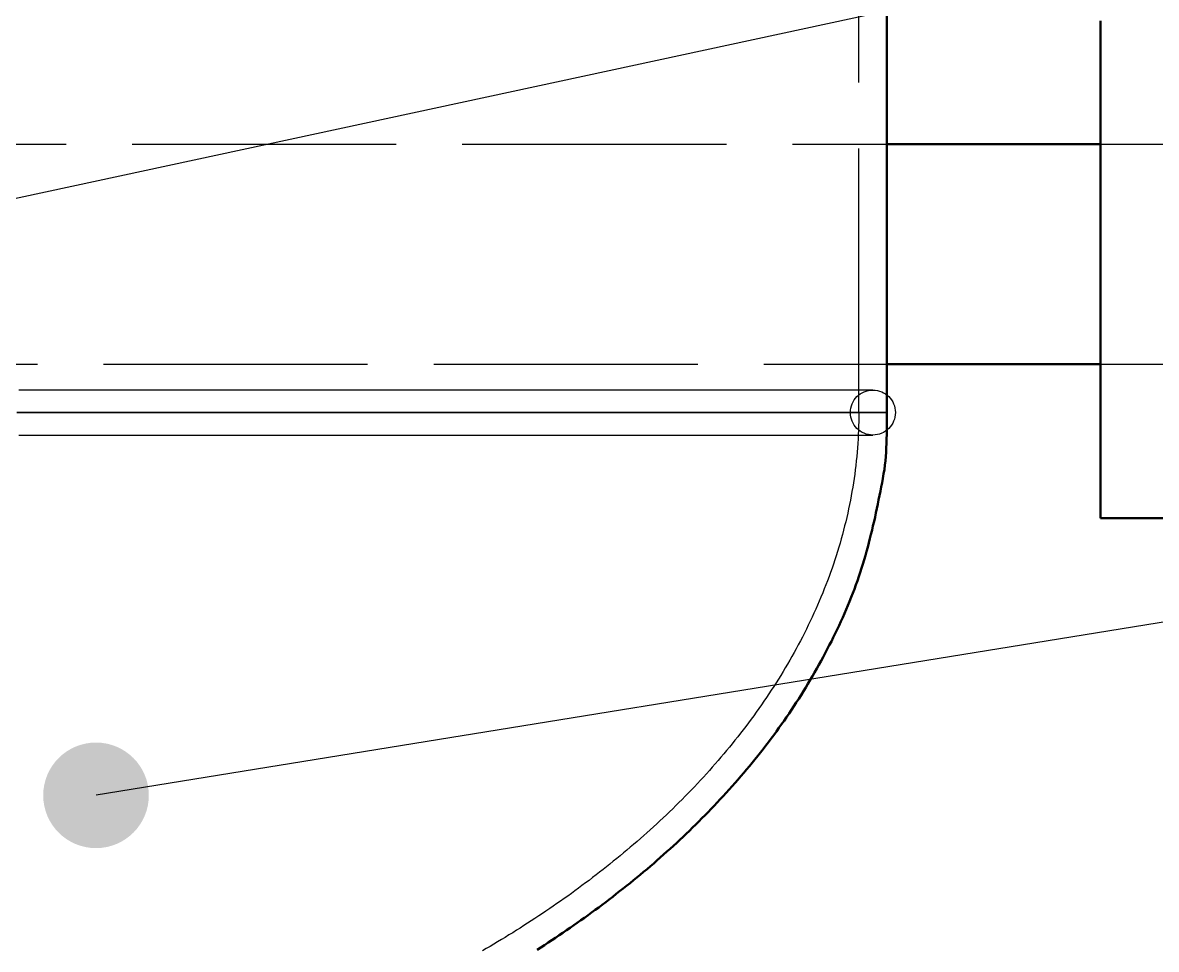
# Model space of a CAD drawing. Header units: millimetres. Extents: x 0 to 420, y 0 to 297.
# Drawn here: x 90.76 to 103.63, y 160.1 to 170.63 of the extents above; entities that cross this region are included whole.
import ezdxf

# ---------------------------------------------------------------- set-up
doc = ezdxf.new("R2010")
doc.units = ezdxf.units.MM
doc.linetypes.add('ISO02-TRAZOS', pattern=[3.75, 3, -0.75])
for name, color, linetype, lineweight in [('01-VISIBLE', 7, 'CONTINUOUS', 50), ('02-OCULTA', 4, 'ISO02-TRAZOS', 25), ('08-FINA', 5, 'CONTINUOUS', 25)]:
    doc.layers.add(name, color=color, linetype=linetype, lineweight=lineweight)

msp = doc.modelspace()

# ---------------------------------------------------------------- hatches: boundary and pattern name
at = {"layer": '08-FINA'}
h = msp.add_hatch(color=7, dxfattribs=at)
h.dxf.hatch_style = 1
edge = h.paths.add_edge_path()
edge.add_arc((91.589, 161.85), 0.6, 0, 360)

# ---------------------------------------------------------------- linework, layer by layer
at = {"layer": '01-VISIBLE'}
for p, q in [((100.575, 166.2), (100.575, 176.525)), ((100.575, 169.25), (103, 169.25)), ((100.575, 166.75), (103, 166.75)), ((103, 165), (104, 165))]:
    msp.add_line(p, q, dxfattribs=at)
for points in [[(103, 170.65), (103, 170.6), (103, 170.55), (103, 170.5), (103, 170.45), (103, 170.4), (103, 170.35), (103, 170.3), (103, 170.25), (103, 170.2), (103, 170.15), (103, 170.1), (103, 170.05), (103, 170), (103, 169.95), (103, 169.9), (103, 169.85), (103, 169.8), (103, 169.75), (103, 169.7), (103, 169.65), (103, 169.6), (103, 169.55), (103, 169.5), (103, 169.45), (103, 169.4), (103, 169.35), (103, 169.3), (103, 169.25), (103, 169.2), (103, 169.15), (103, 169.1), (103, 169.05), (103, 169), (103, 168.95), (103, 168.9), (103, 168.85), (103, 168.8), (103, 168.75), (103, 168.7), (103, 168.65), (103, 168.6), (103, 168.55), (103, 168.5), (103, 168.45), (103, 168.4), (103, 168.35), (103, 168.3), (103, 168.25), (103, 168.2), (103, 168.15), (103, 168.1), (103, 168.05), (103, 168), (103, 167.95), (103, 167.9), (103, 167.85), (103, 167.8), (103, 167.75), (103, 167.7), (103, 167.65), (103, 167.6), (103, 167.55), (103, 167.5), (103, 167.45), (103, 167.4), (103, 167.35), (103, 167.3), (103, 167.25), (103, 167.2), (103, 167.15), (103, 167.1), (103, 167.05), (103, 167), (103, 166.95), (103, 166.9), (103, 166.85), (103, 166.8), (103, 166.75), (103, 166.7), (103, 166.65), (103, 166.6), (103, 166.55), (103, 166.5), (103, 166.45), (103, 166.4), (103, 166.35), (103, 166.3), (103, 166.25), (103, 166.2), (103, 166.15), (103, 166.1), (103, 166.05), (103, 166), (103, 165.95), (103, 165.9), (103, 165.85), (103, 165.8), (103, 165.75), (103, 165.7), (103, 165.65), (103, 165.6), (103, 165.55), (103, 165.5), (103, 165.45), (103, 165.4), (103, 165.35), (103, 165.3), (103, 165.25), (103, 165.2), (103, 165.15), (103, 165.1), (103, 165.05), (103, 165)], [(96.6, 160.095), (96.642, 160.122), (96.684, 160.149), (96.726, 160.177), (96.768, 160.204), (96.809, 160.232), (96.851, 160.26), (96.892, 160.288), (96.933, 160.316), (96.975, 160.344), (97.016, 160.373), (97.057, 160.402), (97.098, 160.43), (97.138, 160.459), (97.179, 160.489), (97.219, 160.518), (97.26, 160.548), (97.3, 160.577), (97.34, 160.607), (97.38, 160.637), (97.42, 160.668), (97.459, 160.698), (97.499, 160.729), (97.538, 160.76), (97.578, 160.791), (97.617, 160.822), (97.656, 160.853), (97.695, 160.885), (97.733, 160.916), (97.772, 160.948), (97.81, 160.98), (97.849, 161.012), (97.887, 161.045), (97.925, 161.077), (97.962, 161.11), (98, 161.143), (98.037, 161.176), (98.075, 161.21), (98.112, 161.243), (98.149, 161.277), (98.186, 161.311), (98.222, 161.345), (98.259, 161.379), (98.295, 161.414), (98.331, 161.448), (98.367, 161.483), (98.402, 161.518), (98.438, 161.553), (98.473, 161.589), (98.508, 161.624), (98.543, 161.66), (98.578, 161.696), (98.613, 161.732), (98.647, 161.769), (98.681, 161.805), (98.715, 161.842), (98.749, 161.879), (98.783, 161.916), (98.816, 161.953), (98.849, 161.991), (98.882, 162.028), (98.915, 162.066), (98.947, 162.104), (98.979, 162.143), (99.012, 162.181), (99.043, 162.22), (99.075, 162.258), (99.106, 162.297), (99.137, 162.336), (99.168, 162.376), (99.199, 162.415), (99.229, 162.455), (99.259, 162.495), (99.289, 162.535), (99.319, 162.576), (99.348, 162.616), (99.377, 162.657), (99.406, 162.698), (99.434, 162.739), (99.462, 162.78), (99.49, 162.822), (99.518, 162.864), (99.545, 162.905), (99.572, 162.948), (99.599, 162.99), (99.625, 163.032), (99.652, 163.075), (99.677, 163.118), (99.703, 163.161), (99.728, 163.204), (99.753, 163.247), (99.778, 163.291), (99.802, 163.334), (99.826, 163.378), (99.85, 163.422), (99.874, 163.466), (99.897, 163.511), (99.92, 163.555), (99.943, 163.6), (99.965, 163.645), (99.987, 163.689), (100.009, 163.734), (100.03, 163.78), (100.051, 163.825), (100.072, 163.87), (100.092, 163.916), (100.112, 163.962), (100.132, 164.008), (100.151, 164.054), (100.17, 164.101), (100.188, 164.147), (100.206, 164.194), (100.223, 164.241), (100.24, 164.288), (100.256, 164.335), (100.272, 164.383), (100.287, 164.43), (100.302, 164.478), (100.316, 164.526), (100.33, 164.574), (100.344, 164.622), (100.357, 164.671), (100.369, 164.719), (100.381, 164.768), (100.393, 164.816), (100.405, 164.865), (100.416, 164.914), (100.428, 164.962), (100.439, 165.011), (100.449, 165.06), (100.46, 165.109), (100.47, 165.158), (100.48, 165.207), (100.49, 165.256), (100.5, 165.305), (100.51, 165.354), (100.519, 165.403), (100.529, 165.452), (100.537, 165.502), (100.545, 165.551), (100.551, 165.601), (100.557, 165.65), (100.561, 165.7), (100.565, 165.75), (100.567, 165.8), (100.57, 165.85), (100.571, 165.9), (100.573, 165.95), (100.574, 166), (100.574, 166.05), (100.575, 166.1), (100.575, 166.15), (100.575, 166.2)]]:
    msp.add_lwpolyline(points, dxfattribs=at)
at = {"layer": '02-OCULTA'}
for p, q in [((100.255, 166.2), (100.255, 206.8)), ((69.5, 169.25), (100.575, 169.25)), ((103, 169.25), (106, 169.25)), ((72.925, 166.75), (100.575, 166.75)), ((103, 166.75), (106, 166.75))]:
    msp.add_line(p, q, dxfattribs=at)
for points in [[(103, 165), (103, 165.05), (103, 165.1), (103, 165.15), (103, 165.2), (103, 165.25), (103, 165.3), (103, 165.35), (103, 165.4), (103, 165.45), (103, 165.5), (103, 165.55), (103, 165.6), (103, 165.65), (103, 165.7), (103, 165.75), (103, 165.8), (103, 165.85), (103, 165.9), (103, 165.95), (103, 166), (103, 166.05), (103, 166.1), (103, 166.15), (103, 166.2), (103, 166.25), (103, 166.3), (103, 166.35), (103, 166.4), (103, 166.45), (103, 166.5), (103, 166.55), (103, 166.6), (103, 166.65), (103, 166.7), (103, 166.75), (103, 166.8), (103, 166.85), (103, 166.9), (103, 166.95), (103, 167), (103, 167.05), (103, 167.1), (103, 167.15), (103, 167.2), (103, 167.25), (103, 167.3), (103, 167.35), (103, 167.4), (103, 167.45), (103, 167.5), (103, 167.55), (103, 167.6), (103, 167.65), (103, 167.7), (103, 167.75), (103, 167.8), (103, 167.85), (103, 167.9), (103, 167.95), (103, 168), (103, 168.05), (103, 168.1), (103, 168.15), (103, 168.2), (103, 168.25), (103, 168.3), (103, 168.35), (103, 168.4), (103, 168.45), (103, 168.5), (103, 168.55), (103, 168.6), (103, 168.65), (103, 168.7), (103, 168.75), (103, 168.8), (103, 168.85), (103, 168.9), (103, 168.95), (103, 169), (103, 169.05), (103, 169.1), (103, 169.15), (103, 169.2), (103, 169.25), (103, 169.3), (103, 169.35), (103, 169.4), (103, 169.45), (103, 169.5), (103, 169.55), (103, 169.6), (103, 169.65), (103, 169.7), (103, 169.75), (103, 169.8), (103, 169.85), (103, 169.9), (103, 169.95), (103, 170), (103, 170.05), (103, 170.1), (103, 170.15), (103, 170.2), (103, 170.25), (103, 170.3), (103, 170.35), (103, 170.4), (103, 170.45), (103, 170.5), (103, 170.55), (103, 170.6), (103, 170.65)], [(100.415, 166.456), (100.347, 166.456), (100.278, 166.456), (100.21, 166.456), (100.142, 166.456), (100.073, 166.456), (100.005, 166.456), (99.937, 166.456), (99.868, 166.456), (99.8, 166.456), (99.732, 166.456), (99.663, 166.456), (99.595, 166.456), (99.527, 166.456), (99.458, 166.456), (99.39, 166.456), (99.322, 166.456), (99.253, 166.456), (99.185, 166.456), (99.117, 166.456), (99.049, 166.456), (98.98, 166.456), (98.912, 166.456), (98.844, 166.456), (98.775, 166.456), (98.707, 166.456), (98.639, 166.456), (98.57, 166.456), (98.502, 166.456), (98.434, 166.456), (98.365, 166.456), (98.297, 166.456), (98.229, 166.456), (98.16, 166.456), (98.092, 166.456), (98.024, 166.456), (97.955, 166.456), (97.887, 166.456), (97.819, 166.456), (97.75, 166.456), (97.682, 166.456), (97.614, 166.456), (97.545, 166.456), (97.477, 166.456), (97.409, 166.456), (97.34, 166.456), (97.272, 166.456), (97.204, 166.456), (97.135, 166.456), (97.067, 166.456), (96.999, 166.456), (96.93, 166.456), (96.862, 166.456), (96.794, 166.456), (96.725, 166.456), (96.657, 166.456), (96.589, 166.456), (96.52, 166.456), (96.452, 166.456), (96.384, 166.456), (96.316, 166.456), (96.247, 166.456), (96.179, 166.456), (96.111, 166.456), (96.042, 166.456), (95.974, 166.456), (95.906, 166.456), (95.837, 166.456), (95.769, 166.456), (95.701, 166.456), (95.632, 166.456), (95.564, 166.456), (95.496, 166.456), (95.427, 166.456), (95.359, 166.456), (95.291, 166.456), (95.222, 166.456), (95.154, 166.456), (95.086, 166.456), (95.017, 166.456), (94.949, 166.456), (94.881, 166.456), (94.812, 166.456), (94.744, 166.456), (94.676, 166.456), (94.607, 166.456), (94.539, 166.456), (94.471, 166.456), (94.402, 166.456), (94.334, 166.456), (94.266, 166.456), (94.197, 166.456), (94.129, 166.456), (94.061, 166.456), (93.992, 166.456), (93.924, 166.456), (93.856, 166.456), (93.787, 166.456), (93.719, 166.456), (93.651, 166.456), (93.582, 166.456), (93.514, 166.456), (93.446, 166.456), (93.378, 166.456), (93.309, 166.456), (93.241, 166.456), (93.173, 166.456), (93.104, 166.456), (93.036, 166.456), (92.968, 166.456), (92.899, 166.456), (92.831, 166.456), (92.763, 166.456), (92.694, 166.456), (92.626, 166.456), (92.558, 166.456), (92.489, 166.456), (92.421, 166.456), (92.353, 166.456), (92.284, 166.456), (92.216, 166.456), (92.148, 166.456), (92.079, 166.456), (92.011, 166.456), (91.943, 166.456), (91.874, 166.456), (91.806, 166.456), (91.738, 166.456), (91.669, 166.456), (91.601, 166.456), (91.533, 166.456), (91.464, 166.456), (91.396, 166.456), (91.328, 166.456), (91.259, 166.456), (91.191, 166.456), (91.123, 166.456), (91.054, 166.456), (90.986, 166.456), (90.918, 166.456), (90.849, 166.456), (90.781, 166.456), (90.713, 166.456)], [(100.415, 166.456), (100.347, 166.456), (100.278, 166.456), (100.21, 166.456), (100.142, 166.456), (100.073, 166.456), (100.005, 166.456), (99.937, 166.456), (99.869, 166.456), (99.8, 166.456), (99.732, 166.456), (99.664, 166.456), (99.595, 166.456), (99.527, 166.456), (99.459, 166.456), (99.39, 166.456), (99.322, 166.456), (99.254, 166.456), (99.185, 166.456), (99.117, 166.456), (99.049, 166.456), (98.98, 166.456), (98.912, 166.456), (98.844, 166.456), (98.775, 166.456), (98.707, 166.456), (98.639, 166.456), (98.57, 166.456), (98.502, 166.456), (98.434, 166.456), (98.365, 166.456), (98.297, 166.456), (98.229, 166.456), (98.16, 166.456), (98.092, 166.456), (98.024, 166.456), (97.955, 166.456), (97.887, 166.456), (97.819, 166.456), (97.75, 166.456), (97.682, 166.456), (97.614, 166.456), (97.545, 166.456), (97.477, 166.456), (97.409, 166.456), (97.341, 166.456), (97.272, 166.456), (97.204, 166.456), (97.136, 166.456), (97.067, 166.456), (96.999, 166.456), (96.931, 166.456), (96.862, 166.456), (96.794, 166.456), (96.726, 166.456), (96.657, 166.456), (96.589, 166.456), (96.521, 166.456), (96.452, 166.456), (96.384, 166.456), (96.316, 166.456), (96.247, 166.456), (96.179, 166.456), (96.111, 166.456), (96.042, 166.456), (95.974, 166.456), (95.906, 166.456), (95.837, 166.456), (95.769, 166.456), (95.701, 166.456), (95.632, 166.456), (95.564, 166.456), (95.496, 166.456), (95.427, 166.456), (95.359, 166.456), (95.291, 166.456), (95.222, 166.456), (95.154, 166.456), (95.086, 166.456), (95.017, 166.456), (94.949, 166.456), (94.881, 166.456), (94.812, 166.456), (94.744, 166.456), (94.676, 166.456), (94.607, 166.456), (94.539, 166.456), (94.471, 166.456), (94.402, 166.456), (94.334, 166.456), (94.266, 166.456), (94.198, 166.456), (94.129, 166.456), (94.061, 166.456), (93.993, 166.456), (93.924, 166.456), (93.856, 166.456), (93.788, 166.456), (93.719, 166.456), (93.651, 166.456), (93.583, 166.456), (93.514, 166.456), (93.446, 166.456), (93.378, 166.456), (93.309, 166.456), (93.241, 166.456), (93.173, 166.456), (93.104, 166.456), (93.036, 166.456), (92.968, 166.456), (92.899, 166.456), (92.831, 166.456), (92.763, 166.456), (92.694, 166.456), (92.626, 166.456), (92.558, 166.456), (92.489, 166.456), (92.421, 166.456), (92.353, 166.456), (92.284, 166.456), (92.216, 166.456), (92.148, 166.456), (92.079, 166.456), (92.011, 166.456), (91.943, 166.456), (91.874, 166.456), (91.806, 166.456), (91.738, 166.456), (91.669, 166.456), (91.601, 166.456), (91.533, 166.456), (91.464, 166.456), (91.396, 166.456), (91.328, 166.456), (91.259, 166.456), (91.191, 166.456), (91.123, 166.456), (91.054, 166.456), (90.986, 166.456), (90.918, 166.456), (90.849, 166.456), (90.781, 166.456), (90.713, 166.456)], [(100.575, 166.2), (100.506, 166.2), (100.437, 166.2), (100.368, 166.2), (100.298, 166.2), (100.229, 166.2), (100.16, 166.2), (100.091, 166.2), (100.022, 166.2), (99.953, 166.2), (99.884, 166.2), (99.815, 166.2), (99.745, 166.2), (99.676, 166.2), (99.607, 166.2), (99.538, 166.2), (99.469, 166.2), (99.4, 166.2), (99.331, 166.2), (99.262, 166.2), (99.192, 166.2), (99.123, 166.2), (99.054, 166.2), (98.985, 166.2), (98.916, 166.2), (98.847, 166.2), (98.778, 166.2), (98.709, 166.2), (98.639, 166.2), (98.57, 166.2), (98.501, 166.2), (98.432, 166.2), (98.363, 166.2), (98.294, 166.2), (98.225, 166.2), (98.156, 166.2), (98.087, 166.2), (98.017, 166.2), (97.948, 166.2), (97.879, 166.2), (97.81, 166.2), (97.741, 166.2), (97.672, 166.2), (97.603, 166.2), (97.533, 166.2), (97.464, 166.2), (97.395, 166.2), (97.326, 166.2), (97.257, 166.2), (97.188, 166.2), (97.119, 166.2), (97.05, 166.2), (96.98, 166.2), (96.911, 166.2), (96.842, 166.2), (96.773, 166.2), (96.704, 166.2), (96.635, 166.2), (96.566, 166.2), (96.497, 166.2), (96.427, 166.2), (96.358, 166.2), (96.289, 166.2), (96.22, 166.2), (96.151, 166.2), (96.082, 166.2), (96.013, 166.2), (95.944, 166.2), (95.874, 166.2), (95.805, 166.2), (95.736, 166.2), (95.667, 166.2), (95.598, 166.2), (95.529, 166.2), (95.46, 166.2), (95.391, 166.2), (95.321, 166.2), (95.252, 166.2), (95.183, 166.2), (95.114, 166.2), (95.045, 166.2), (94.976, 166.2), (94.907, 166.2), (94.838, 166.2), (94.769, 166.2), (94.699, 166.2), (94.63, 166.2), (94.561, 166.2), (94.492, 166.2), (94.423, 166.2), (94.354, 166.2), (94.285, 166.2), (94.215, 166.2), (94.146, 166.2), (94.077, 166.2), (94.008, 166.2), (93.939, 166.2), (93.87, 166.2), (93.801, 166.2), (93.732, 166.2), (93.662, 166.2), (93.593, 166.2), (93.524, 166.2), (93.455, 166.2), (93.386, 166.2), (93.317, 166.2), (93.248, 166.2), (93.179, 166.2), (93.109, 166.2), (93.04, 166.2), (92.971, 166.2), (92.902, 166.2), (92.833, 166.2), (92.764, 166.2), (92.695, 166.2), (92.626, 166.2), (92.556, 166.2), (92.487, 166.2), (92.418, 166.2), (92.349, 166.2), (92.28, 166.2), (92.211, 166.2), (92.142, 166.2), (92.073, 166.2), (92.004, 166.2), (91.934, 166.2), (91.865, 166.2), (91.796, 166.2), (91.727, 166.2), (91.658, 166.2), (91.589, 166.2), (91.52, 166.2), (91.45, 166.2), (91.381, 166.2), (91.312, 166.2), (91.243, 166.2), (91.174, 166.2), (91.105, 166.2), (91.036, 166.2), (90.967, 166.2), (90.897, 166.2), (90.828, 166.2), (90.759, 166.2), (90.69, 166.2)], [(90.69, 166.2), (90.759, 166.2), (90.828, 166.2), (90.897, 166.2), (90.967, 166.2), (91.036, 166.2), (91.105, 166.2), (91.174, 166.2), (91.243, 166.2), (91.312, 166.2), (91.381, 166.2), (91.45, 166.2), (91.52, 166.2), (91.589, 166.2), (91.658, 166.2), (91.727, 166.2), (91.796, 166.2), (91.865, 166.2), (91.934, 166.2), (92.004, 166.2), (92.073, 166.2), (92.142, 166.2), (92.211, 166.2), (92.28, 166.2), (92.349, 166.2), (92.418, 166.2), (92.487, 166.2), (92.556, 166.2), (92.626, 166.2), (92.695, 166.2), (92.764, 166.2), (92.833, 166.2), (92.902, 166.2), (92.971, 166.2), (93.04, 166.2), (93.109, 166.2), (93.179, 166.2), (93.248, 166.2), (93.317, 166.2), (93.386, 166.2), (93.455, 166.2), (93.524, 166.2), (93.593, 166.2), (93.662, 166.2), (93.732, 166.2), (93.801, 166.2), (93.87, 166.2), (93.939, 166.2), (94.008, 166.2), (94.077, 166.2), (94.146, 166.2), (94.215, 166.2), (94.285, 166.2), (94.354, 166.2), (94.423, 166.2), (94.492, 166.2), (94.561, 166.2), (94.63, 166.2), (94.699, 166.2), (94.769, 166.2), (94.838, 166.2), (94.907, 166.2), (94.976, 166.2), (95.045, 166.2), (95.114, 166.2), (95.183, 166.2), (95.252, 166.2), (95.321, 166.2), (95.391, 166.2), (95.46, 166.2), (95.529, 166.2), (95.598, 166.2), (95.667, 166.2), (95.736, 166.2), (95.805, 166.2), (95.874, 166.2), (95.944, 166.2), (96.013, 166.2), (96.082, 166.2), (96.151, 166.2), (96.22, 166.2), (96.289, 166.2), (96.358, 166.2), (96.427, 166.2), (96.497, 166.2), (96.566, 166.2), (96.635, 166.2), (96.704, 166.2), (96.773, 166.2), (96.842, 166.2), (96.911, 166.2), (96.98, 166.2), (97.05, 166.2), (97.119, 166.2), (97.188, 166.2), (97.257, 166.2), (97.326, 166.2), (97.395, 166.2), (97.464, 166.2), (97.533, 166.2), (97.603, 166.2), (97.672, 166.2), (97.741, 166.2), (97.81, 166.2), (97.879, 166.2), (97.948, 166.2), (98.017, 166.2), (98.087, 166.2), (98.156, 166.2), (98.225, 166.2), (98.294, 166.2), (98.363, 166.2), (98.432, 166.2), (98.501, 166.2), (98.57, 166.2), (98.639, 166.2), (98.709, 166.2), (98.778, 166.2), (98.847, 166.2), (98.916, 166.2), (98.985, 166.2), (99.054, 166.2), (99.123, 166.2), (99.192, 166.2), (99.262, 166.2), (99.331, 166.2), (99.4, 166.2), (99.469, 166.2), (99.538, 166.2), (99.607, 166.2), (99.676, 166.2), (99.745, 166.2), (99.815, 166.2), (99.884, 166.2), (99.953, 166.2), (100.022, 166.2), (100.091, 166.2), (100.16, 166.2), (100.229, 166.2), (100.298, 166.2), (100.368, 166.2), (100.437, 166.2), (100.506, 166.2), (100.575, 166.2)], [(100.575, 166.2), (100.506, 166.2), (100.437, 166.2), (100.368, 166.2), (100.298, 166.2), (100.229, 166.2), (100.16, 166.2), (100.091, 166.2), (100.022, 166.2), (99.953, 166.2), (99.884, 166.2), (99.815, 166.2), (99.745, 166.2), (99.676, 166.2), (99.607, 166.2), (99.538, 166.2), (99.469, 166.2), (99.4, 166.2), (99.331, 166.2), (99.262, 166.2), (99.192, 166.2), (99.123, 166.2), (99.054, 166.2), (98.985, 166.2), (98.916, 166.2), (98.847, 166.2), (98.778, 166.2), (98.709, 166.2), (98.639, 166.2), (98.57, 166.2), (98.501, 166.2), (98.432, 166.2), (98.363, 166.2), (98.294, 166.2), (98.225, 166.2), (98.156, 166.2), (98.087, 166.2), (98.017, 166.2), (97.948, 166.2), (97.879, 166.2), (97.81, 166.2), (97.741, 166.2), (97.672, 166.2), (97.603, 166.2), (97.533, 166.2), (97.464, 166.2), (97.395, 166.2), (97.326, 166.2), (97.257, 166.2), (97.188, 166.2), (97.119, 166.2), (97.05, 166.2), (96.98, 166.2), (96.911, 166.2), (96.842, 166.2), (96.773, 166.2), (96.704, 166.2), (96.635, 166.2), (96.566, 166.2), (96.497, 166.2), (96.427, 166.2), (96.358, 166.2), (96.289, 166.2), (96.22, 166.2), (96.151, 166.2), (96.082, 166.2), (96.013, 166.2), (95.944, 166.2), (95.874, 166.2), (95.805, 166.2), (95.736, 166.2), (95.667, 166.2), (95.598, 166.2), (95.529, 166.2), (95.46, 166.2), (95.391, 166.2), (95.321, 166.2), (95.252, 166.2), (95.183, 166.2), (95.114, 166.2), (95.045, 166.2), (94.976, 166.2), (94.907, 166.2), (94.838, 166.2), (94.769, 166.2), (94.699, 166.2), (94.63, 166.2), (94.561, 166.2), (94.492, 166.2), (94.423, 166.2), (94.354, 166.2), (94.285, 166.2), (94.215, 166.2), (94.146, 166.2), (94.077, 166.2), (94.008, 166.2), (93.939, 166.2), (93.87, 166.2), (93.801, 166.2), (93.732, 166.2), (93.662, 166.2), (93.593, 166.2), (93.524, 166.2), (93.455, 166.2), (93.386, 166.2), (93.317, 166.2), (93.248, 166.2), (93.179, 166.2), (93.109, 166.2), (93.04, 166.2), (92.971, 166.2), (92.902, 166.2), (92.833, 166.2), (92.764, 166.2), (92.695, 166.2), (92.626, 166.2), (92.556, 166.2), (92.487, 166.2), (92.418, 166.2), (92.349, 166.2), (92.28, 166.2), (92.211, 166.2), (92.142, 166.2), (92.073, 166.2), (92.004, 166.2), (91.934, 166.2), (91.865, 166.2), (91.796, 166.2), (91.727, 166.2), (91.658, 166.2), (91.589, 166.2), (91.52, 166.2), (91.45, 166.2), (91.381, 166.2), (91.312, 166.2), (91.243, 166.2), (91.174, 166.2), (91.105, 166.2), (91.036, 166.2), (90.967, 166.2), (90.897, 166.2), (90.828, 166.2), (90.759, 166.2), (90.69, 166.2)], [(90.69, 166.2), (90.759, 166.2), (90.828, 166.2), (90.897, 166.2), (90.967, 166.2), (91.036, 166.2), (91.105, 166.2), (91.174, 166.2), (91.243, 166.2), (91.312, 166.2), (91.381, 166.2), (91.45, 166.2), (91.52, 166.2), (91.589, 166.2), (91.658, 166.2), (91.727, 166.2), (91.796, 166.2), (91.865, 166.2), (91.934, 166.2), (92.004, 166.2), (92.073, 166.2), (92.142, 166.2), (92.211, 166.2), (92.28, 166.2), (92.349, 166.2), (92.418, 166.2), (92.487, 166.2), (92.556, 166.2), (92.626, 166.2), (92.695, 166.2), (92.764, 166.2), (92.833, 166.2), (92.902, 166.2), (92.971, 166.2), (93.04, 166.2), (93.109, 166.2), (93.179, 166.2), (93.248, 166.2), (93.317, 166.2), (93.386, 166.2), (93.455, 166.2), (93.524, 166.2), (93.593, 166.2), (93.662, 166.2), (93.732, 166.2), (93.801, 166.2), (93.87, 166.2), (93.939, 166.2), (94.008, 166.2), (94.077, 166.2), (94.146, 166.2), (94.215, 166.2), (94.285, 166.2), (94.354, 166.2), (94.423, 166.2), (94.492, 166.2), (94.561, 166.2), (94.63, 166.2), (94.699, 166.2), (94.769, 166.2), (94.838, 166.2), (94.907, 166.2), (94.976, 166.2), (95.045, 166.2), (95.114, 166.2), (95.183, 166.2), (95.252, 166.2), (95.321, 166.2), (95.391, 166.2), (95.46, 166.2), (95.529, 166.2), (95.598, 166.2), (95.667, 166.2), (95.736, 166.2), (95.805, 166.2), (95.874, 166.2), (95.944, 166.2), (96.013, 166.2), (96.082, 166.2), (96.151, 166.2), (96.22, 166.2), (96.289, 166.2), (96.358, 166.2), (96.427, 166.2), (96.497, 166.2), (96.566, 166.2), (96.635, 166.2), (96.704, 166.2), (96.773, 166.2), (96.842, 166.2), (96.911, 166.2), (96.98, 166.2), (97.05, 166.2), (97.119, 166.2), (97.188, 166.2), (97.257, 166.2), (97.326, 166.2), (97.395, 166.2), (97.464, 166.2), (97.533, 166.2), (97.603, 166.2), (97.672, 166.2), (97.741, 166.2), (97.81, 166.2), (97.879, 166.2), (97.948, 166.2), (98.017, 166.2), (98.087, 166.2), (98.156, 166.2), (98.225, 166.2), (98.294, 166.2), (98.363, 166.2), (98.432, 166.2), (98.501, 166.2), (98.57, 166.2), (98.639, 166.2), (98.709, 166.2), (98.778, 166.2), (98.847, 166.2), (98.916, 166.2), (98.985, 166.2), (99.054, 166.2), (99.123, 166.2), (99.192, 166.2), (99.262, 166.2), (99.331, 166.2), (99.4, 166.2), (99.469, 166.2), (99.538, 166.2), (99.607, 166.2), (99.676, 166.2), (99.745, 166.2), (99.815, 166.2), (99.884, 166.2), (99.953, 166.2), (100.022, 166.2), (100.091, 166.2), (100.16, 166.2), (100.229, 166.2), (100.298, 166.2), (100.368, 166.2), (100.437, 166.2), (100.506, 166.2), (100.575, 166.2)], [(100.255, 166.2), (100.187, 166.2), (100.12, 166.2), (100.052, 166.2), (99.985, 166.2), (99.917, 166.2), (99.85, 166.2), (99.782, 166.2), (99.715, 166.2), (99.647, 166.2), (99.58, 166.2), (99.512, 166.2), (99.445, 166.2), (99.377, 166.2), (99.31, 166.2), (99.242, 166.2), (99.175, 166.2), (99.107, 166.2), (99.04, 166.2), (98.972, 166.2), (98.904, 166.2), (98.837, 166.2), (98.769, 166.2), (98.702, 166.2), (98.634, 166.2), (98.567, 166.2), (98.499, 166.2), (98.432, 166.2), (98.364, 166.2), (98.297, 166.2), (98.229, 166.2), (98.162, 166.2), (98.094, 166.2), (98.027, 166.2), (97.959, 166.2), (97.892, 166.2), (97.824, 166.2), (97.757, 166.2), (97.689, 166.2), (97.622, 166.2), (97.554, 166.2), (97.486, 166.2), (97.419, 166.2), (97.351, 166.2), (97.284, 166.2), (97.216, 166.2), (97.149, 166.2), (97.081, 166.2), (97.014, 166.2), (96.946, 166.2), (96.879, 166.2), (96.811, 166.2), (96.744, 166.2), (96.676, 166.2), (96.609, 166.2), (96.541, 166.2), (96.474, 166.2), (96.406, 166.2), (96.339, 166.2), (96.271, 166.2), (96.204, 166.2), (96.136, 166.2), (96.068, 166.2), (96.001, 166.2), (95.933, 166.2), (95.866, 166.2), (95.798, 166.2), (95.731, 166.2), (95.663, 166.2), (95.596, 166.2), (95.528, 166.2), (95.461, 166.2), (95.393, 166.2), (95.326, 166.2), (95.258, 166.2), (95.191, 166.2), (95.123, 166.2), (95.056, 166.2), (94.988, 166.2), (94.921, 166.2), (94.853, 166.2), (94.785, 166.2), (94.718, 166.2), (94.65, 166.2), (94.583, 166.2), (94.515, 166.2), (94.448, 166.2), (94.38, 166.2), (94.313, 166.2), (94.245, 166.2), (94.178, 166.2), (94.11, 166.2), (94.043, 166.2), (93.975, 166.2), (93.908, 166.2), (93.84, 166.2), (93.773, 166.2), (93.705, 166.2), (93.638, 166.2), (93.57, 166.2), (93.502, 166.2), (93.435, 166.2), (93.367, 166.2), (93.3, 166.2), (93.232, 166.2), (93.165, 166.2), (93.097, 166.2), (93.03, 166.2), (92.962, 166.2), (92.895, 166.2), (92.827, 166.2), (92.76, 166.2), (92.692, 166.2), (92.625, 166.2), (92.557, 166.2), (92.49, 166.2), (92.422, 166.2), (92.355, 166.2), (92.287, 166.2), (92.22, 166.2), (92.152, 166.2), (92.084, 166.2), (92.017, 166.2), (91.949, 166.2), (91.882, 166.2), (91.814, 166.2), (91.747, 166.2), (91.679, 166.2), (91.612, 166.2), (91.544, 166.2), (91.477, 166.2), (91.409, 166.2), (91.342, 166.2), (91.274, 166.2), (91.207, 166.2), (91.139, 166.2), (91.072, 166.2), (91.004, 166.2), (90.937, 166.2), (90.869, 166.2), (90.802, 166.2), (90.734, 166.2)], [(90.734, 166.2), (90.802, 166.2), (90.869, 166.2), (90.937, 166.2), (91.004, 166.2), (91.072, 166.2), (91.139, 166.2), (91.207, 166.2), (91.274, 166.2), (91.342, 166.2), (91.409, 166.2), (91.477, 166.2), (91.544, 166.2), (91.612, 166.2), (91.679, 166.2), (91.747, 166.2), (91.814, 166.2), (91.882, 166.2), (91.949, 166.2), (92.017, 166.2), (92.084, 166.2), (92.152, 166.2), (92.22, 166.2), (92.287, 166.2), (92.355, 166.2), (92.422, 166.2), (92.49, 166.2), (92.557, 166.2), (92.625, 166.2), (92.692, 166.2), (92.76, 166.2), (92.827, 166.2), (92.895, 166.2), (92.962, 166.2), (93.03, 166.2), (93.097, 166.2), (93.165, 166.2), (93.232, 166.2), (93.3, 166.2), (93.367, 166.2), (93.435, 166.2), (93.502, 166.2), (93.57, 166.2), (93.638, 166.2), (93.705, 166.2), (93.773, 166.2), (93.84, 166.2), (93.908, 166.2), (93.975, 166.2), (94.043, 166.2), (94.11, 166.2), (94.178, 166.2), (94.245, 166.2), (94.313, 166.2), (94.38, 166.2), (94.448, 166.2), (94.515, 166.2), (94.583, 166.2), (94.65, 166.2), (94.718, 166.2), (94.785, 166.2), (94.853, 166.2), (94.921, 166.2), (94.988, 166.2), (95.056, 166.2), (95.123, 166.2), (95.191, 166.2), (95.258, 166.2), (95.326, 166.2), (95.393, 166.2), (95.461, 166.2), (95.528, 166.2), (95.596, 166.2), (95.663, 166.2), (95.731, 166.2), (95.798, 166.2), (95.866, 166.2), (95.933, 166.2), (96.001, 166.2), (96.068, 166.2), (96.136, 166.2), (96.204, 166.2), (96.271, 166.2), (96.339, 166.2), (96.406, 166.2), (96.474, 166.2), (96.541, 166.2), (96.609, 166.2), (96.676, 166.2), (96.744, 166.2), (96.811, 166.2), (96.879, 166.2), (96.946, 166.2), (97.014, 166.2), (97.081, 166.2), (97.149, 166.2), (97.216, 166.2), (97.284, 166.2), (97.351, 166.2), (97.419, 166.2), (97.486, 166.2), (97.554, 166.2), (97.622, 166.2), (97.689, 166.2), (97.757, 166.2), (97.824, 166.2), (97.892, 166.2), (97.959, 166.2), (98.027, 166.2), (98.094, 166.2), (98.162, 166.2), (98.229, 166.2), (98.297, 166.2), (98.364, 166.2), (98.432, 166.2), (98.499, 166.2), (98.567, 166.2), (98.634, 166.2), (98.702, 166.2), (98.769, 166.2), (98.837, 166.2), (98.904, 166.2), (98.972, 166.2), (99.04, 166.2), (99.107, 166.2), (99.175, 166.2), (99.242, 166.2), (99.31, 166.2), (99.377, 166.2), (99.445, 166.2), (99.512, 166.2), (99.58, 166.2), (99.647, 166.2), (99.715, 166.2), (99.782, 166.2), (99.85, 166.2), (99.917, 166.2), (99.985, 166.2), (100.052, 166.2), (100.12, 166.2), (100.187, 166.2), (100.255, 166.2)], [(100.255, 166.2), (100.187, 166.2), (100.12, 166.2), (100.052, 166.2), (99.985, 166.2), (99.917, 166.2), (99.85, 166.2), (99.782, 166.2), (99.715, 166.2), (99.647, 166.2), (99.58, 166.2), (99.512, 166.2), (99.445, 166.2), (99.377, 166.2), (99.31, 166.2), (99.242, 166.2), (99.175, 166.2), (99.107, 166.2), (99.04, 166.2), (98.972, 166.2), (98.904, 166.2), (98.837, 166.2), (98.769, 166.2), (98.702, 166.2), (98.634, 166.2), (98.567, 166.2), (98.499, 166.2), (98.432, 166.2), (98.364, 166.2), (98.297, 166.2), (98.229, 166.2), (98.162, 166.2), (98.094, 166.2), (98.027, 166.2), (97.959, 166.2), (97.892, 166.2), (97.824, 166.2), (97.757, 166.2), (97.689, 166.2), (97.622, 166.2), (97.554, 166.2), (97.486, 166.2), (97.419, 166.2), (97.351, 166.2), (97.284, 166.2), (97.216, 166.2), (97.149, 166.2), (97.081, 166.2), (97.014, 166.2), (96.946, 166.2), (96.879, 166.2), (96.811, 166.2), (96.744, 166.2), (96.676, 166.2), (96.609, 166.2), (96.541, 166.2), (96.474, 166.2), (96.406, 166.2), (96.339, 166.2), (96.271, 166.2), (96.204, 166.2), (96.136, 166.2), (96.068, 166.2), (96.001, 166.2), (95.933, 166.2), (95.866, 166.2), (95.798, 166.2), (95.731, 166.2), (95.663, 166.2), (95.596, 166.2), (95.528, 166.2), (95.461, 166.2), (95.393, 166.2), (95.326, 166.2), (95.258, 166.2), (95.191, 166.2), (95.123, 166.2), (95.056, 166.2), (94.988, 166.2), (94.921, 166.2), (94.853, 166.2), (94.785, 166.2), (94.718, 166.2), (94.65, 166.2), (94.583, 166.2), (94.515, 166.2), (94.448, 166.2), (94.38, 166.2), (94.313, 166.2), (94.245, 166.2), (94.178, 166.2), (94.11, 166.2), (94.043, 166.2), (93.975, 166.2), (93.908, 166.2), (93.84, 166.2), (93.773, 166.2), (93.705, 166.2), (93.638, 166.2), (93.57, 166.2), (93.502, 166.2), (93.435, 166.2), (93.367, 166.2), (93.3, 166.2), (93.232, 166.2), (93.165, 166.2), (93.097, 166.2), (93.03, 166.2), (92.962, 166.2), (92.895, 166.2), (92.827, 166.2), (92.76, 166.2), (92.692, 166.2), (92.625, 166.2), (92.557, 166.2), (92.49, 166.2), (92.422, 166.2), (92.355, 166.2), (92.287, 166.2), (92.22, 166.2), (92.152, 166.2), (92.084, 166.2), (92.017, 166.2), (91.949, 166.2), (91.882, 166.2), (91.814, 166.2), (91.747, 166.2), (91.679, 166.2), (91.612, 166.2), (91.544, 166.2), (91.477, 166.2), (91.409, 166.2), (91.342, 166.2), (91.274, 166.2), (91.207, 166.2), (91.139, 166.2), (91.072, 166.2), (91.004, 166.2), (90.937, 166.2), (90.869, 166.2), (90.802, 166.2), (90.734, 166.2)], [(90.734, 166.2), (90.802, 166.2), (90.869, 166.2), (90.937, 166.2), (91.004, 166.2), (91.072, 166.2), (91.139, 166.2), (91.207, 166.2), (91.274, 166.2), (91.342, 166.2), (91.409, 166.2), (91.477, 166.2), (91.544, 166.2), (91.612, 166.2), (91.679, 166.2), (91.747, 166.2), (91.814, 166.2), (91.882, 166.2), (91.949, 166.2), (92.017, 166.2), (92.084, 166.2), (92.152, 166.2), (92.22, 166.2), (92.287, 166.2), (92.355, 166.2), (92.422, 166.2), (92.49, 166.2), (92.557, 166.2), (92.625, 166.2), (92.692, 166.2), (92.76, 166.2), (92.827, 166.2), (92.895, 166.2), (92.962, 166.2), (93.03, 166.2), (93.097, 166.2), (93.165, 166.2), (93.232, 166.2), (93.3, 166.2), (93.367, 166.2), (93.435, 166.2), (93.502, 166.2), (93.57, 166.2), (93.638, 166.2), (93.705, 166.2), (93.773, 166.2), (93.84, 166.2), (93.908, 166.2), (93.975, 166.2), (94.043, 166.2), (94.11, 166.2), (94.178, 166.2), (94.245, 166.2), (94.313, 166.2), (94.38, 166.2), (94.448, 166.2), (94.515, 166.2), (94.583, 166.2), (94.65, 166.2), (94.718, 166.2), (94.785, 166.2), (94.853, 166.2), (94.921, 166.2), (94.988, 166.2), (95.056, 166.2), (95.123, 166.2), (95.191, 166.2), (95.258, 166.2), (95.326, 166.2), (95.393, 166.2), (95.461, 166.2), (95.528, 166.2), (95.596, 166.2), (95.663, 166.2), (95.731, 166.2), (95.798, 166.2), (95.866, 166.2), (95.933, 166.2), (96.001, 166.2), (96.068, 166.2), (96.136, 166.2), (96.204, 166.2), (96.271, 166.2), (96.339, 166.2), (96.406, 166.2), (96.474, 166.2), (96.541, 166.2), (96.609, 166.2), (96.676, 166.2), (96.744, 166.2), (96.811, 166.2), (96.879, 166.2), (96.946, 166.2), (97.014, 166.2), (97.081, 166.2), (97.149, 166.2), (97.216, 166.2), (97.284, 166.2), (97.351, 166.2), (97.419, 166.2), (97.486, 166.2), (97.554, 166.2), (97.622, 166.2), (97.689, 166.2), (97.757, 166.2), (97.824, 166.2), (97.892, 166.2), (97.959, 166.2), (98.027, 166.2), (98.094, 166.2), (98.162, 166.2), (98.229, 166.2), (98.297, 166.2), (98.364, 166.2), (98.432, 166.2), (98.499, 166.2), (98.567, 166.2), (98.634, 166.2), (98.702, 166.2), (98.769, 166.2), (98.837, 166.2), (98.904, 166.2), (98.972, 166.2), (99.04, 166.2), (99.107, 166.2), (99.175, 166.2), (99.242, 166.2), (99.31, 166.2), (99.377, 166.2), (99.445, 166.2), (99.512, 166.2), (99.58, 166.2), (99.647, 166.2), (99.715, 166.2), (99.782, 166.2), (99.85, 166.2), (99.917, 166.2), (99.985, 166.2), (100.052, 166.2), (100.12, 166.2), (100.187, 166.2), (100.255, 166.2)], [(100.255, 166.2), (100.255, 166.15), (100.254, 166.1), (100.253, 166.05), (100.251, 166), (100.249, 165.95), (100.246, 165.9), (100.243, 165.85), (100.24, 165.8), (100.236, 165.75), (100.231, 165.7), (100.226, 165.65), (100.22, 165.6), (100.214, 165.55), (100.208, 165.501), (100.201, 165.451), (100.194, 165.401), (100.186, 165.352), (100.177, 165.303), (100.168, 165.253), (100.159, 165.204), (100.149, 165.155), (100.139, 165.106), (100.129, 165.057), (100.118, 165.008), (100.106, 164.959), (100.094, 164.911), (100.082, 164.862), (100.069, 164.814), (100.056, 164.765), (100.042, 164.717), (100.028, 164.669), (100.013, 164.621), (99.998, 164.573), (99.983, 164.526), (99.967, 164.478), (99.951, 164.431), (99.934, 164.383), (99.917, 164.336), (99.899, 164.289), (99.881, 164.243), (99.863, 164.196), (99.845, 164.15), (99.825, 164.103), (99.806, 164.057), (99.786, 164.011), (99.766, 163.965), (99.745, 163.919), (99.724, 163.874), (99.703, 163.829), (99.681, 163.783), (99.659, 163.739), (99.637, 163.694), (99.614, 163.649), (99.591, 163.605), (99.567, 163.56), (99.544, 163.516), (99.52, 163.472), (99.495, 163.429), (99.47, 163.385), (99.445, 163.342), (99.42, 163.299), (99.394, 163.256), (99.368, 163.213), (99.341, 163.17), (99.315, 163.128), (99.288, 163.086), (99.26, 163.044), (99.233, 163.002), (99.205, 162.96), (99.177, 162.919), (99.148, 162.878), (99.119, 162.837), (99.09, 162.796), (99.061, 162.755), (99.032, 162.715), (99.002, 162.674), (98.972, 162.634), (98.941, 162.595), (98.911, 162.555), (98.88, 162.516), (98.848, 162.476), (98.817, 162.437), (98.785, 162.398), (98.753, 162.36), (98.721, 162.321), (98.689, 162.283), (98.656, 162.245), (98.624, 162.207), (98.59, 162.17), (98.557, 162.132), (98.524, 162.095), (98.49, 162.058), (98.456, 162.021), (98.422, 161.984), (98.387, 161.948), (98.353, 161.912), (98.318, 161.876), (98.283, 161.84), (98.248, 161.804), (98.212, 161.769), (98.177, 161.733), (98.141, 161.698), (98.105, 161.664), (98.069, 161.629), (98.032, 161.594), (97.996, 161.56), (97.959, 161.526), (97.922, 161.492), (97.885, 161.458), (97.848, 161.425), (97.811, 161.392), (97.773, 161.358), (97.735, 161.326), (97.697, 161.293), (97.659, 161.26), (97.621, 161.228), (97.583, 161.196), (97.544, 161.164), (97.505, 161.132), (97.466, 161.1), (97.427, 161.069), (97.388, 161.038), (97.349, 161.007), (97.309, 160.976), (97.27, 160.945), (97.23, 160.915), (97.19, 160.884), (97.15, 160.854), (97.11, 160.824), (97.07, 160.794), (97.029, 160.765), (96.989, 160.735), (96.948, 160.706), (96.907, 160.677), (96.866, 160.648), (96.825, 160.62), (96.784, 160.591), (96.743, 160.563), (96.701, 160.535), (96.66, 160.507), (96.618, 160.479), (96.576, 160.451), (96.534, 160.424), (96.492, 160.396), (96.45, 160.369), (96.408, 160.342), (96.365, 160.316), (96.323, 160.289), (96.28, 160.263), (96.238, 160.236), (96.195, 160.21), (96.152, 160.184), (96.109, 160.159), (96.066, 160.133), (96.023, 160.108), (95.98, 160.082)], [(90.713, 165.944), (90.781, 165.944), (90.849, 165.944), (90.918, 165.944), (90.986, 165.944), (91.054, 165.944), (91.123, 165.944), (91.191, 165.944), (91.259, 165.944), (91.328, 165.944), (91.396, 165.944), (91.464, 165.944), (91.533, 165.944), (91.601, 165.944), (91.669, 165.944), (91.738, 165.944), (91.806, 165.944), (91.874, 165.944), (91.943, 165.944), (92.011, 165.944), (92.079, 165.944), (92.148, 165.944), (92.216, 165.944), (92.284, 165.944), (92.353, 165.944), (92.421, 165.944), (92.489, 165.944), (92.558, 165.944), (92.626, 165.944), (92.694, 165.944), (92.763, 165.944), (92.831, 165.944), (92.899, 165.944), (92.968, 165.944), (93.036, 165.944), (93.104, 165.944), (93.173, 165.944), (93.241, 165.944), (93.309, 165.944), (93.378, 165.944), (93.446, 165.944), (93.514, 165.944), (93.582, 165.944), (93.651, 165.944), (93.719, 165.944), (93.787, 165.944), (93.856, 165.944), (93.924, 165.944), (93.992, 165.944), (94.061, 165.944), (94.129, 165.944), (94.197, 165.944), (94.266, 165.944), (94.334, 165.944), (94.402, 165.944), (94.471, 165.944), (94.539, 165.944), (94.607, 165.944), (94.676, 165.944), (94.744, 165.944), (94.812, 165.944), (94.881, 165.944), (94.949, 165.944), (95.017, 165.944), (95.086, 165.944), (95.154, 165.944), (95.222, 165.944), (95.291, 165.944), (95.359, 165.944), (95.427, 165.944), (95.496, 165.944), (95.564, 165.944), (95.632, 165.944), (95.701, 165.944), (95.769, 165.944), (95.837, 165.944), (95.906, 165.944), (95.974, 165.944), (96.042, 165.944), (96.111, 165.944), (96.179, 165.944), (96.247, 165.944), (96.316, 165.944), (96.384, 165.944), (96.452, 165.944), (96.52, 165.944), (96.589, 165.944), (96.657, 165.944), (96.725, 165.944), (96.794, 165.944), (96.862, 165.944), (96.93, 165.944), (96.999, 165.944), (97.067, 165.944), (97.135, 165.944), (97.204, 165.944), (97.272, 165.944), (97.34, 165.944), (97.409, 165.944), (97.477, 165.944), (97.545, 165.944), (97.614, 165.944), (97.682, 165.944), (97.75, 165.944), (97.819, 165.944), (97.887, 165.944), (97.955, 165.944), (98.024, 165.944), (98.092, 165.944), (98.16, 165.944), (98.229, 165.944), (98.297, 165.944), (98.365, 165.944), (98.434, 165.944), (98.502, 165.944), (98.57, 165.944), (98.639, 165.944), (98.707, 165.944), (98.775, 165.944), (98.844, 165.944), (98.912, 165.944), (98.98, 165.944), (99.049, 165.944), (99.117, 165.944), (99.185, 165.944), (99.253, 165.944), (99.322, 165.944), (99.39, 165.944), (99.458, 165.944), (99.527, 165.944), (99.595, 165.944), (99.663, 165.944), (99.732, 165.944), (99.8, 165.944), (99.868, 165.944), (99.937, 165.944), (100.005, 165.944), (100.073, 165.944), (100.142, 165.944), (100.21, 165.944), (100.278, 165.944), (100.347, 165.944), (100.415, 165.944)], [(90.713, 165.944), (90.781, 165.944), (90.849, 165.944), (90.918, 165.944), (90.986, 165.944), (91.054, 165.944), (91.123, 165.944), (91.191, 165.944), (91.259, 165.944), (91.328, 165.944), (91.396, 165.944), (91.464, 165.944), (91.533, 165.944), (91.601, 165.944), (91.669, 165.944), (91.738, 165.944), (91.806, 165.944), (91.874, 165.944), (91.943, 165.944), (92.011, 165.944), (92.079, 165.944), (92.148, 165.944), (92.216, 165.944), (92.284, 165.944), (92.353, 165.944), (92.421, 165.944), (92.489, 165.944), (92.558, 165.944), (92.626, 165.944), (92.694, 165.944), (92.763, 165.944), (92.831, 165.944), (92.899, 165.944), (92.968, 165.944), (93.036, 165.944), (93.104, 165.944), (93.173, 165.944), (93.241, 165.944), (93.309, 165.944), (93.378, 165.944), (93.446, 165.944), (93.514, 165.944), (93.582, 165.944), (93.651, 165.944), (93.719, 165.944), (93.787, 165.944), (93.856, 165.944), (93.924, 165.944), (93.992, 165.944), (94.061, 165.944), (94.129, 165.944), (94.197, 165.944), (94.266, 165.944), (94.334, 165.944), (94.402, 165.944), (94.471, 165.944), (94.539, 165.944), (94.607, 165.944), (94.676, 165.944), (94.744, 165.944), (94.812, 165.944), (94.881, 165.944), (94.949, 165.944), (95.017, 165.944), (95.086, 165.944), (95.154, 165.944), (95.222, 165.944), (95.291, 165.944), (95.359, 165.944), (95.427, 165.944), (95.496, 165.944), (95.564, 165.944), (95.632, 165.944), (95.701, 165.944), (95.769, 165.944), (95.837, 165.944), (95.906, 165.944), (95.974, 165.944), (96.042, 165.944), (96.111, 165.944), (96.179, 165.944), (96.247, 165.944), (96.316, 165.944), (96.384, 165.944), (96.452, 165.944), (96.52, 165.944), (96.589, 165.944), (96.657, 165.944), (96.725, 165.944), (96.794, 165.944), (96.862, 165.944), (96.93, 165.944), (96.999, 165.944), (97.067, 165.944), (97.135, 165.944), (97.204, 165.944), (97.272, 165.944), (97.34, 165.944), (97.409, 165.944), (97.477, 165.944), (97.545, 165.944), (97.614, 165.944), (97.682, 165.944), (97.75, 165.944), (97.819, 165.944), (97.887, 165.944), (97.955, 165.944), (98.024, 165.944), (98.092, 165.944), (98.16, 165.944), (98.229, 165.944), (98.297, 165.944), (98.365, 165.944), (98.434, 165.944), (98.502, 165.944), (98.57, 165.944), (98.639, 165.944), (98.707, 165.944), (98.775, 165.944), (98.844, 165.944), (98.912, 165.944), (98.98, 165.944), (99.049, 165.944), (99.117, 165.944), (99.185, 165.944), (99.253, 165.944), (99.322, 165.944), (99.39, 165.944), (99.458, 165.944), (99.527, 165.944), (99.595, 165.944), (99.663, 165.944), (99.732, 165.944), (99.8, 165.944), (99.868, 165.944), (99.937, 165.944), (100.005, 165.944), (100.073, 165.944), (100.142, 165.944), (100.21, 165.944), (100.278, 165.944), (100.347, 165.944), (100.415, 165.944)]]:
    msp.add_lwpolyline(points, dxfattribs=at)
msp.add_circle((100.415, 166.2), 0.256, dxfattribs=at)
at = {"layer": '08-FINA'}
for p, q in [((125.59, 176.157), (87.75, 168)), ((125.552, 167.359), (91.589, 161.85))]:
    msp.add_line(p, q, dxfattribs=at)

doc.saveas('drawing.dxf')
